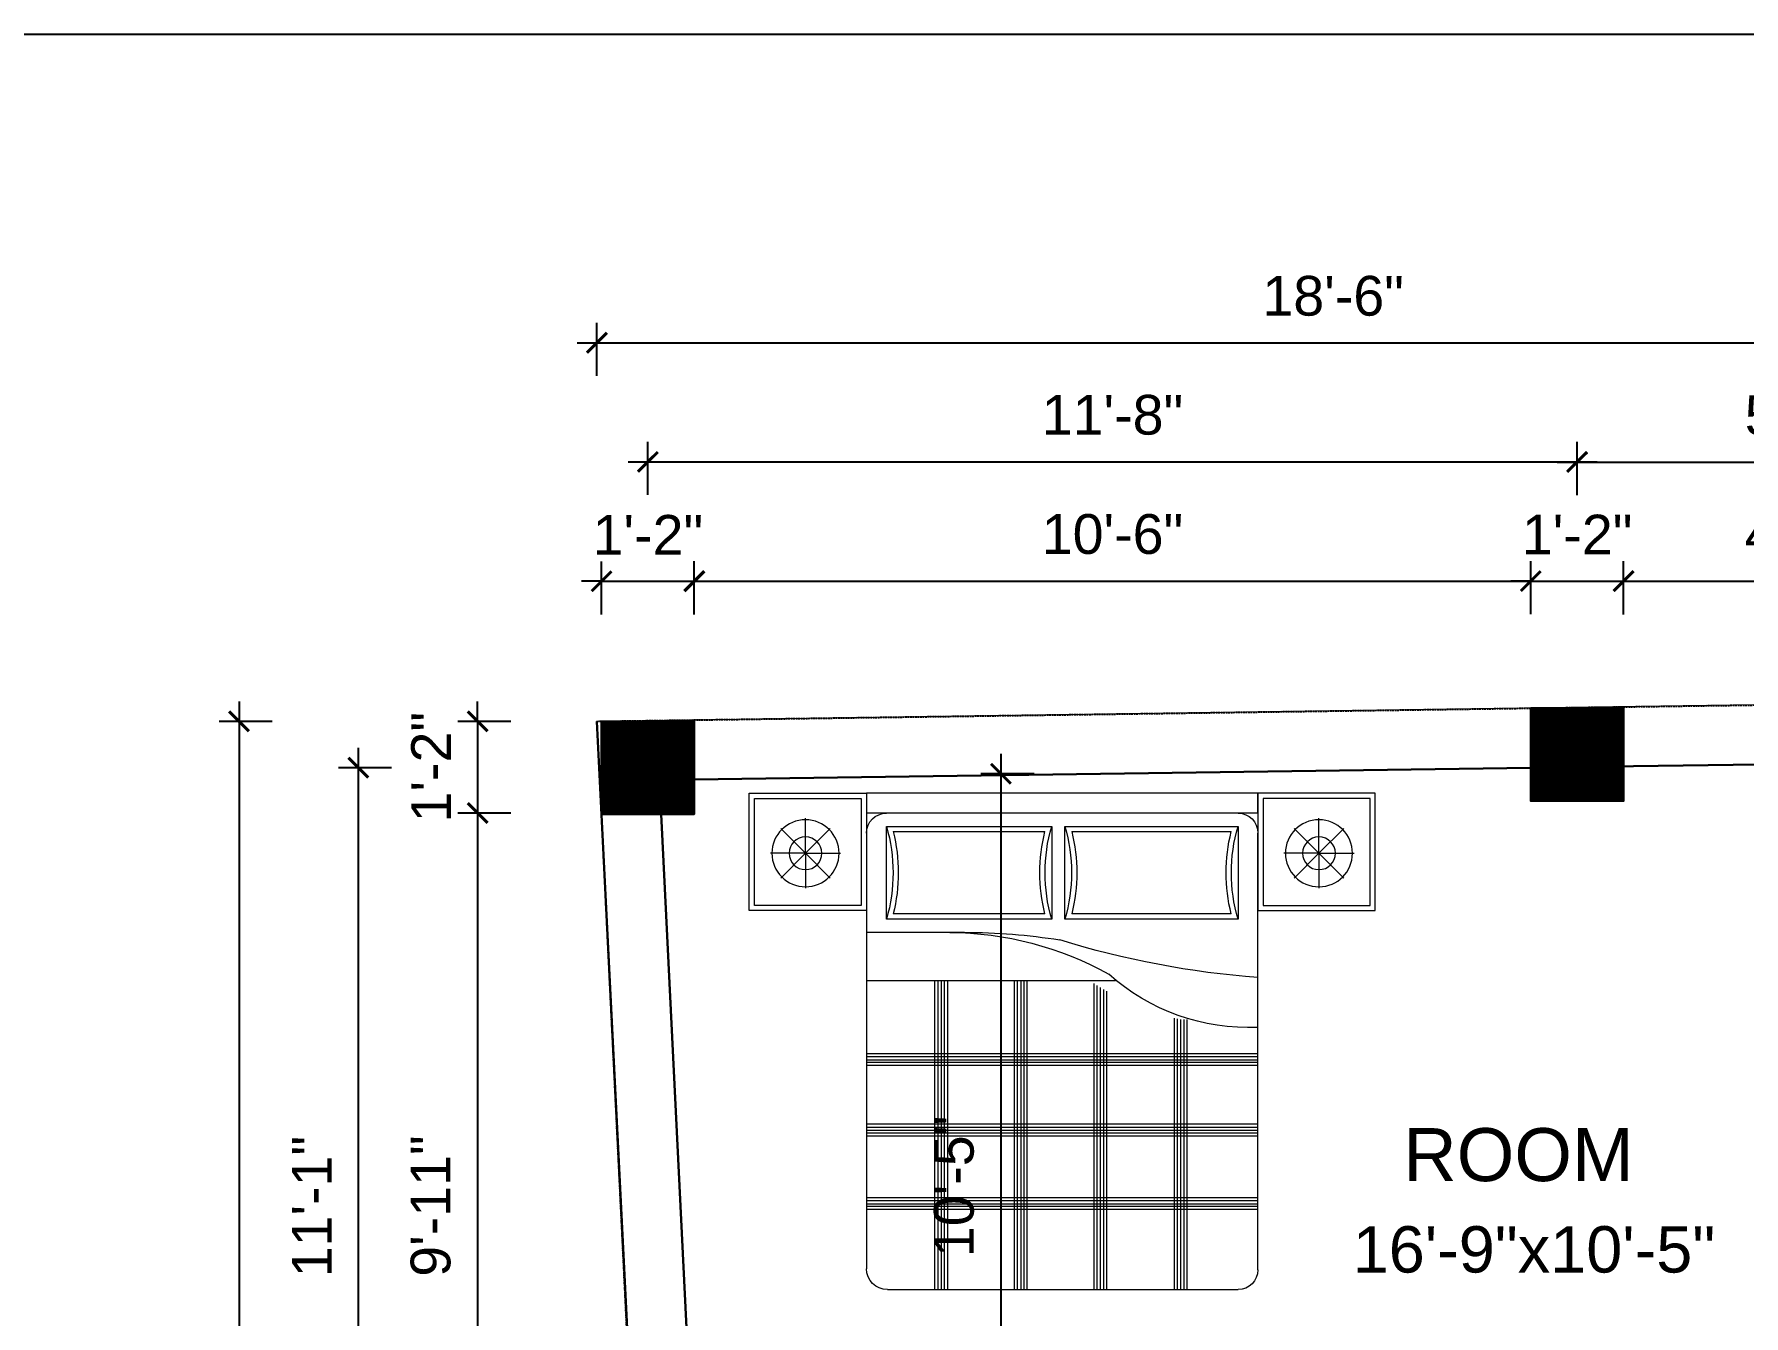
# Model space of a CAD drawing. Header units: inches. Extents: x -6683 to 26091, y -5972 to 4741.
# Drawn here: x 19710.4 to 19968.3, y -2812.1 to -2618.6 of the extents above; entities that cross this region are included whole.
import ezdxf

# ---------------------------------------------------------------- set-up
doc = ezdxf.new("R2010")
doc.units = ezdxf.units.IN
doc.header["$MEASUREMENT"] = 0
doc.linetypes.add('HIDDEN', pattern=[0.375, 0.25, -0.125])
for name, color, linetype, lineweight in [('A-FURN', 9, 'Continuous', 5), ('Dimension-0.13', 114, 'Continuous', 13), ('Door', 205, 'Continuous', 13), ('hatch-.09', 8, 'Continuous', 9), ('Label', 7, 'Continuous', 13), ('Text', 7, 'Continuous', 13), ('WALL', 12, 'Continuous', 30)]:
    doc.layers.add(name, color=color, linetype=linetype, lineweight=lineweight)
doc.layers.add('furniture', color=253, linetype='Continuous')
doc.styles.add('arial 1000', font='arial.ttf')
doc.styles.add('dim', font='arial.ttf', dxfattribs={"height": 7})
doc.styles.get("Standard").update_dxf_attribs({"font": 'arial.ttf'})
doc.dimstyles.new("1-8'", dxfattribs={"dimtxt": 6, "dimasz": 3, "dimexe": 3, "dimexo": 6, "dimgap": 4, "dimtad": 1, "dimdec": 0, "dimzin": 0, "dimdsep": 46, "dimlunit": 4, "dimtxsty": 'arial 1000', "dimblk": 'ARCHTICK', "dimcen": 8, "dimdle": 3, "dimclrt": 7, "dimazin": 0, "dimtfac": 1, "dimtdec": 0, "dimtix": 1, "dimtmove": 2, "dimatfit": 3, "dimfxl": 5, "dimfxlon": 1, "dimarcsym": 0})

# ---------------------------------------------------------------- blocks, each defined once
blk = doc.blocks.new('A$C3AED30AC')
at = {"layer": 'A-FURN', "color": 147, "linetype": 'ByBlock'}
for p, q in [((0, 1532.2), (0, 1982.2)), ((0, 1982.2), (450, 1982.2)), ((450, 1982.2), (1949.6, 1982.2)), ((450, 1982.2), (450, 1532.2)), ((450, 1906), (450, 1982.2)), ((1949.6, 1982.2), (1949.6, 1532.2)), ((2399.6, 1982.2), (1949.6, 1982.2)), ((2399.6, 1532.2), (2399.6, 1982.2)), ((450, 1906), (1949.6, 1906)), ((450, 155.2), (450, 1829.8)), ((1949.6, 1829.8), (1949.6, 159)), ((450, 1532.2), (0, 1532.2)), ((1949.6, 1532.2), (2399.6, 1532.2)), ((1869.6, 79), (526.2, 79))]:
    blk.add_line(p, q, dxfattribs=at)
at = {"layer": 'A-FURN', "color": 8}
for p, q in [((20, 1552.2), (20, 1962.2)), ((20, 1962.2), (430, 1962.2)), ((430, 1962.2), (430, 1552.2)), ((1969.6, 1962.2), (1969.6, 1552.2)), ((2379.6, 1962.2), (1969.6, 1962.2)), ((2379.6, 1552.2), (2379.6, 1962.2)), ((430, 1552.2), (20, 1552.2)), ((1969.6, 1552.2), (2379.6, 1552.2))]:
    blk.add_line(p, q, dxfattribs=at)
at = {"layer": 'A-FURN', "color": 5, "linetype": 'ByBlock'}
for p, q in [((216, 1752.2), (121, 1847.2)), ((216, 1752.2), (216, 1886.6)), ((216, 1752.2), (311.1, 1847.2)), ((526.2, 1855.2), (526.2, 1499.6)), ((1189.3, 1855.2), (526.2, 1855.2)), ((1189.3, 1499.6), (1189.3, 1855.2)), ((1873.4, 1855.2), (1240.1, 1855.2)), ((1240.1, 1855.2), (1240.1, 1499.6)), ((1873.4, 1499.6), (1873.4, 1855.2)), ((2183.6, 1752.2), (2088.5, 1847.2)), ((2183.6, 1752.2), (2183.6, 1886.6)), ((2183.6, 1752.2), (2278.6, 1847.2)), ((216, 1752.2), (81.7, 1752.2)), ((216, 1752.2), (121, 1657.2)), ((216, 1752.2), (216, 1752.2)), ((216, 1752.2), (216, 1752.2)), ((216, 1752.2), (216, 1752.2)), ((216, 1752.2), (350.4, 1752.2)), ((216, 1752.2), (216, 1617.8)), ((216, 1752.2), (311.1, 1657.2)), ((2183.6, 1752.2), (2049.2, 1752.2)), ((2183.6, 1752.2), (2088.5, 1657.2)), ((2183.6, 1752.2), (2317.9, 1752.2)), ((2183.6, 1752.2), (2183.6, 1752.2)), ((2183.6, 1752.2), (2183.6, 1752.2)), ((2183.6, 1752.2), (2183.6, 1752.2)), ((2183.6, 1752.2), (2278.6, 1657.2)), ((2183.6, 1752.2), (2183.6, 1617.8)), ((526.2, 1499.6), (1189.3, 1499.6)), ((1240.1, 1499.6), (1873.4, 1499.6)), ((1573.7, 1448.8), (1949.6, 1448.8)), ((996, 1263.6), (1949.6, 1263.6))]:
    blk.add_line(p, q, dxfattribs=at)
at = {"layer": 'A-FURN', "color": 9}
for p, q in [((1163.2, 1835.2), (552.3, 1835.2)), ((1847.3, 1835.2), (1266.2, 1835.2)), ((552.3, 1519.6), (1163.2, 1519.6)), ((1266.2, 1519.6), (1847.3, 1519.6))]:
    blk.add_line(p, q, dxfattribs=at)
at = {"layer": 'A-FURN', "color": 8, "linetype": 'Continuous'}
for p, q in [((1067, 1245.2), (1067, 79)), ((1079, 1252.8), (1079, 79)), ((1335, 1263.6), (1335, 79)), ((1347, 1263.6), (1347, 79)), ((1359, 1263.6), (1359, 79)), ((1372.1, 1263.6), (1372.1, 79)), ((1384.1, 1263.6), (1384.1, 79)), ((1639.9, 1263.6), (1639.9, 79)), ((1651.9, 1263.6), (1651.9, 79)), ((1663.9, 1263.6), (1663.9, 79)), ((1676.9, 1263.6), (1676.9, 79)), ((1688.9, 1263.6), (1688.9, 79)), ((1029.9, 1223.1), (1029.9, 79)), ((1041.9, 1230), (1041.9, 79)), ((1053.9, 1237.2), (1053.9, 79)), ((722, 1114.6), (722, 79)), ((734, 1114.6), (734, 79)), ((746, 1114.6), (746, 79)), ((759.1, 1117.1), (759.1, 79)), ((771.1, 1120.2), (771.1, 79)), ((450, 983.2), (1949.6, 983.2)), ((450, 971.2), (1949.6, 971.2)), ((450, 959.2), (1949.6, 959.2)), ((450, 949.8), (1949.6, 949.8)), ((450, 937.8), (1949.6, 937.8)), ((450, 713), (1949.6, 713)), ((450, 701), (1949.6, 701)), ((450, 689), (1949.6, 689)), ((450, 679.6), (1949.6, 679.6)), ((450, 667.6), (1949.6, 667.6)), ((450, 431.1), (1949.6, 431.1)), ((450, 419.1), (1949.6, 419.1)), ((450, 407.1), (1949.6, 407.1)), ((450, 397.7), (1949.6, 397.7)), ((450, 385.7), (1949.6, 385.7))]:
    blk.add_line(p, q, dxfattribs=at)
at = {"layer": 'A-FURN', "color": 5, "linetype": 'ByBlock'}
for centre, radius in [((216, 1752.2), 128.5), ((2183.6, 1752.2), 128.5), ((216, 1752.2), 62.8), ((2183.6, 1752.2), 62.8)]:
    blk.add_circle(centre, radius, dxfattribs=at)
at = {"layer": 'A-FURN', "color": 147, "linetype": 'ByBlock'}
for centre, radius, start, end in [((526.2, 1829.8), 76.2, 90, 180), ((1873.4, 1829.8), 76.2, 0, 90), ((526.2, 155.2), 76.2, 180, 270), ((1869.6, 159), 80, 270, 0)]:
    blk.add_arc(centre, radius, start, end, dxfattribs=at)
at = {"layer": 'A-FURN', "color": 5, "linetype": 'ByBlock'}
for centre, radius, start, end in [((-83.4, 1677.4), 635, 343.7398, 16.2602), ((1798.9, 1677.4), 635, 163.73979, 196.26021), ((630.5, 1677.4), 635, 343.7398, 16.2602), ((2483, 1677.4), 635, 163.73979, 196.26021), ((1638.5, 177.4), 1271.4, 90.35642, 119.03891), ((1572.9, -870.3), 2319.1, 89.98014, 99.03119), ((193.9, 4688.5), 3422.4, 274.28895, 287.24996), ((485.1, 1886.5), 802.9, 267.49694, 311.91323)]:
    blk.add_arc(centre, radius, start, end, dxfattribs=at)
at = {"layer": 'A-FURN', "color": 9}
for centre, start, end in [((-83.4, 1677.4), 346.05939, 13.94061), ((1798.9, 1677.4), 166.05939, 193.94061), ((630.5, 1677.4), 346.05939, 13.94061), ((2483, 1677.4), 166.05939, 193.94061)]:
    blk.add_arc(centre, 655, start, end, dxfattribs=at)
blk = doc.blocks.new('_ArchTick')
at = {"color": 0, "const_width": 0.15}
blk.add_lwpolyline([(-0.5, -0.5), (0.5, 0.5)], dxfattribs=at)
blk = doc.blocks.new('*D194')
at = {"layer": 'Defpoints', "color": 0, "transparency": 16777216}
for p in [(19809.95, -2701.21), (19795.95, -2722.35), (19809.95, -2722.35)]:
    blk.add_point(p, dxfattribs=at)
at = {"layer": 'Dimension-0.13', "color": 0, "lineweight": -2, "transparency": 16777216}
for p, q in [((19795.95, -2706.21), (19795.95, -2698.21)), ((19809.95, -2706.21), (19809.95, -2698.21)), ((19795.95, -2701.21), (19792.95, -2701.21)), ((19795.95, -2701.21), (19809.95, -2701.21)), ((19809.95, -2701.21), (19812.95, -2701.21))]:
    blk.add_line(p, q, dxfattribs=at)
at = {"layer": 'Dimension-0.13', "color": 0, "lineweight": -2, "transparency": 16777216, "xscale": 3, "yscale": 3, "zscale": 3}
blk.add_blockref('_ArchTick', (19795.95, -2701.21), dxfattribs=at)
at = {"layer": 'Dimension-0.13', "color": 0, "lineweight": -2, "transparency": 16777216, "xscale": 3, "yscale": 3, "zscale": 3, "rotation": 180}
blk.add_blockref('_ArchTick', (19809.95, -2701.21), dxfattribs=at)
at = {"layer": 'Dimension-0.13', "color": 7, "transparency": 16777216, "insert": (19802.95, -2694.2), "char_height": 6, "attachment_point": 5, "style": 'arial 1000'}
blk.add_mtext('1\'-2"', dxfattribs=at)
blk = doc.blocks.new('*D195')
at = {"layer": 'Defpoints', "color": 0, "transparency": 16777216}
for p in [(19943.14, -2683.18), (19943.14, -2720.36), (19802.95, -2722.35)]:
    blk.add_point(p, dxfattribs=at)
at = {"layer": 'Dimension-0.13', "color": 0, "lineweight": -2, "transparency": 16777216}
for p, q in [((19802.95, -2688.18), (19802.95, -2680.18)), ((19943.14, -2688.18), (19943.14, -2680.18)), ((19799.95, -2683.18), (19946.14, -2683.18))]:
    blk.add_line(p, q, dxfattribs=at)
at = {"layer": 'Dimension-0.13', "color": 0, "lineweight": -2, "transparency": 16777216, "xscale": 3, "yscale": 3, "zscale": 3, "rotation": 180}
blk.add_blockref('_ArchTick', (19802.95, -2683.18), dxfattribs=at)
at = {"layer": 'Dimension-0.13', "color": 0, "lineweight": -2, "transparency": 16777216, "xscale": 3, "yscale": 3, "zscale": 3}
blk.add_blockref('_ArchTick', (19943.14, -2683.18), dxfattribs=at)
at = {"layer": 'Dimension-0.13', "color": 7, "transparency": 16777216, "insert": (19873.04, -2676.11), "char_height": 6, "attachment_point": 5, "style": 'arial 1000'}
blk.add_mtext('11\'-8"', dxfattribs=at)
blk = doc.blocks.new('*D196')
at = {"layer": 'Defpoints', "color": 0, "transparency": 16777216}
for p in [(20017.4, -2665.21), (20017.4, -2719.21), (19795.26, -2722.35)]:
    blk.add_point(p, dxfattribs=at)
at = {"layer": 'Dimension-0.13', "color": 0, "lineweight": -2, "transparency": 16777216}
for p, q in [((19795.26, -2670.21), (19795.26, -2662.21)), ((20017.4, -2670.21), (20017.4, -2662.21)), ((19792.26, -2665.21), (20020.4, -2665.21))]:
    blk.add_line(p, q, dxfattribs=at)
at = {"layer": 'Dimension-0.13', "color": 0, "lineweight": -2, "transparency": 16777216, "xscale": 3, "yscale": 3, "zscale": 3, "rotation": 180}
blk.add_blockref('_ArchTick', (19795.26, -2665.21), dxfattribs=at)
at = {"layer": 'Dimension-0.13', "color": 0, "lineweight": -2, "transparency": 16777216, "xscale": 3, "yscale": 3, "zscale": 3}
blk.add_blockref('_ArchTick', (20017.4, -2665.21), dxfattribs=at)
at = {"layer": 'Dimension-0.13', "color": 7, "transparency": 16777216, "insert": (19906.33, -2658.15), "char_height": 6, "attachment_point": 5, "style": 'arial 1000'}
blk.add_mtext('18\'-6"', dxfattribs=at)
blk = doc.blocks.new('*D197')
at = {"layer": 'Defpoints', "color": 0, "transparency": 16777216}
for p in [(19795.26, -2722.35), (19777.26, -2736.19), (19795.95, -2736.19)]:
    blk.add_point(p, dxfattribs=at)
at = {"layer": 'Dimension-0.13', "color": 0, "lineweight": -2, "transparency": 16777216}
for p, q in [((19777.26, -2722.35), (19777.26, -2719.35)), ((19782.26, -2722.35), (19774.26, -2722.35)), ((19777.26, -2722.35), (19777.26, -2736.19)), ((19782.26, -2736.19), (19774.26, -2736.19)), ((19777.26, -2736.19), (19777.26, -2739.19))]:
    blk.add_line(p, q, dxfattribs=at)
at = {"layer": 'Dimension-0.13', "color": 0, "lineweight": -2, "transparency": 16777216, "xscale": 3, "yscale": 3, "zscale": 3}
for p, rotation in [((19777.26, -2722.35), 270), ((19777.26, -2736.19), 90)]:
    blk.add_blockref('_ArchTick', p, dxfattribs=dict(at, rotation=rotation))
at = {"layer": 'Dimension-0.13', "color": 7, "transparency": 16777216, "insert": (19770.24, -2729.27), "char_height": 6, "attachment_point": 5, "rotation": 90, "style": 'arial 1000'}
blk.add_mtext('1\'-2"', dxfattribs=at)
blk = doc.blocks.new('*D198')
at = {"layer": 'Defpoints', "color": 0, "transparency": 16777216}
for p in [(19795.95, -2729.35), (19759.26, -2861.86), (19802.18, -2861.86)]:
    blk.add_point(p, dxfattribs=at)
at = {"layer": 'Dimension-0.13', "color": 0, "lineweight": -2, "transparency": 16777216}
for p, q in [((19759.26, -2726.35), (19759.26, -2864.86)), ((19764.26, -2729.35), (19756.26, -2729.35)), ((19764.26, -2861.86), (19756.26, -2861.86))]:
    blk.add_line(p, q, dxfattribs=at)
at = {"layer": 'Dimension-0.13', "color": 0, "lineweight": -2, "transparency": 16777216, "xscale": 3, "yscale": 3, "zscale": 3}
for p, rotation in [((19759.26, -2729.35), 90), ((19759.26, -2861.86), 270)]:
    blk.add_blockref('_ArchTick', p, dxfattribs=dict(at, rotation=rotation))
at = {"layer": 'Dimension-0.13', "color": 7, "transparency": 16777216, "insert": (19752.24, -2795.6), "char_height": 6, "attachment_point": 5, "rotation": 90, "style": 'arial 1000'}
blk.add_mtext('11\'-1"', dxfattribs=at)
blk = doc.blocks.new('*D199')
at = {"layer": 'Defpoints', "color": 0, "transparency": 16777216}
for p in [(19795.95, -2722.35), (19741.26, -3127.86), (19815.23, -3127.86)]:
    blk.add_point(p, dxfattribs=at)
at = {"layer": 'Dimension-0.13', "color": 0, "lineweight": -2, "transparency": 16777216}
for p, q in [((19741.26, -2719.35), (19741.26, -3130.86)), ((19746.26, -2722.35), (19738.26, -2722.35)), ((19746.26, -3127.86), (19738.26, -3127.86))]:
    blk.add_line(p, q, dxfattribs=at)
at = {"layer": 'Dimension-0.13', "color": 0, "lineweight": -2, "transparency": 16777216, "xscale": 3, "yscale": 3, "zscale": 3}
for p, rotation in [((19741.26, -2722.35), 90), ((19741.26, -3127.86), 270)]:
    blk.add_blockref('_ArchTick', p, dxfattribs=dict(at, rotation=rotation))
at = {"layer": 'Dimension-0.13', "color": 7, "transparency": 16777216, "insert": (19734.19, -2925.1), "char_height": 6, "attachment_point": 5, "rotation": 90, "style": 'arial 1000'}
blk.add_mtext('33\'-10"', dxfattribs=at)
blk = doc.blocks.new('*D210')
at = {"layer": 'Defpoints', "color": 0, "transparency": 16777216}
for p in [(19936.14, -2701.18), (19936.14, -2720.36), (19809.95, -2722.35)]:
    blk.add_point(p, dxfattribs=at)
at = {"layer": 'Dimension-0.13', "color": 0, "lineweight": -2, "transparency": 16777216}
for p, q in [((19809.95, -2706.18), (19809.95, -2698.18)), ((19936.14, -2706.18), (19936.14, -2698.18)), ((19806.95, -2701.18), (19939.14, -2701.18))]:
    blk.add_line(p, q, dxfattribs=at)
at = {"layer": 'Dimension-0.13', "color": 0, "lineweight": -2, "transparency": 16777216, "xscale": 3, "yscale": 3, "zscale": 3, "rotation": 180}
blk.add_blockref('_ArchTick', (19809.95, -2701.18), dxfattribs=at)
at = {"layer": 'Dimension-0.13', "color": 0, "lineweight": -2, "transparency": 16777216, "xscale": 3, "yscale": 3, "zscale": 3}
blk.add_blockref('_ArchTick', (19936.14, -2701.18), dxfattribs=at)
at = {"layer": 'Dimension-0.13', "color": 7, "transparency": 16777216, "insert": (19873.04, -2694.11), "char_height": 6, "attachment_point": 5, "style": 'arial 1000'}
blk.add_mtext('10\'-6"', dxfattribs=at)
blk = doc.blocks.new('*D211')
at = {"layer": 'Defpoints', "color": 0, "transparency": 16777216}
for p in [(19950.14, -2701.18), (19936.14, -2720.36), (19950.14, -2720.36)]:
    blk.add_point(p, dxfattribs=at)
at = {"layer": 'Dimension-0.13', "color": 0, "lineweight": -2, "transparency": 16777216}
for p, q in [((19936.14, -2706.18), (19936.14, -2698.18)), ((19950.14, -2706.18), (19950.14, -2698.18)), ((19936.14, -2701.18), (19933.14, -2701.18)), ((19936.14, -2701.18), (19950.14, -2701.18)), ((19950.14, -2701.18), (19953.14, -2701.18))]:
    blk.add_line(p, q, dxfattribs=at)
at = {"layer": 'Dimension-0.13', "color": 0, "lineweight": -2, "transparency": 16777216, "xscale": 3, "yscale": 3, "zscale": 3}
blk.add_blockref('_ArchTick', (19936.14, -2701.18), dxfattribs=at)
at = {"layer": 'Dimension-0.13', "color": 0, "lineweight": -2, "transparency": 16777216, "xscale": 3, "yscale": 3, "zscale": 3, "rotation": 180}
blk.add_blockref('_ArchTick', (19950.14, -2701.18), dxfattribs=at)
at = {"layer": 'Dimension-0.13', "color": 7, "transparency": 16777216, "insert": (19943.14, -2694.16), "char_height": 6, "attachment_point": 5, "style": 'arial 1000'}
blk.add_mtext('1\'-2"', dxfattribs=at)
blk = doc.blocks.new('*D212')
at = {"layer": 'Defpoints', "color": 0, "transparency": 16777216}
for p in [(20003.4, -2701.21), (19950.14, -2720.36), (20003.4, -2719.21)]:
    blk.add_point(p, dxfattribs=at)
at = {"layer": 'Dimension-0.13', "color": 0, "lineweight": -2, "transparency": 16777216}
for p, q in [((19950.14, -2706.21), (19950.14, -2698.21)), ((20003.4, -2706.21), (20003.4, -2698.21)), ((19947.14, -2701.21), (20006.4, -2701.21))]:
    blk.add_line(p, q, dxfattribs=at)
at = {"layer": 'Dimension-0.13', "color": 0, "lineweight": -2, "transparency": 16777216, "xscale": 3, "yscale": 3, "zscale": 3, "rotation": 180}
blk.add_blockref('_ArchTick', (19950.14, -2701.21), dxfattribs=at)
at = {"layer": 'Dimension-0.13', "color": 0, "lineweight": -2, "transparency": 16777216, "xscale": 3, "yscale": 3, "zscale": 3}
blk.add_blockref('_ArchTick', (20003.4, -2701.21), dxfattribs=at)
at = {"layer": 'Dimension-0.13', "color": 7, "transparency": 16777216, "insert": (19976.77, -2694.16), "char_height": 6, "attachment_point": 5, "style": 'arial 1000'}
blk.add_mtext('4\'-5"', dxfattribs=at)
blk = doc.blocks.new('*D214')
at = {"layer": 'Defpoints', "color": 0, "transparency": 16777216}
for p in [(20010.4, -2683.21), (19943.14, -2720.36), (20010.4, -2719.21)]:
    blk.add_point(p, dxfattribs=at)
at = {"layer": 'Dimension-0.13', "color": 0, "lineweight": -2, "transparency": 16777216}
for p, q in [((19943.14, -2688.21), (19943.14, -2680.21)), ((20010.4, -2688.21), (20010.4, -2680.21)), ((19940.14, -2683.21), (20013.4, -2683.21))]:
    blk.add_line(p, q, dxfattribs=at)
at = {"layer": 'Dimension-0.13', "color": 0, "lineweight": -2, "transparency": 16777216, "xscale": 3, "yscale": 3, "zscale": 3, "rotation": 180}
blk.add_blockref('_ArchTick', (19943.14, -2683.21), dxfattribs=at)
at = {"layer": 'Dimension-0.13', "color": 0, "lineweight": -2, "transparency": 16777216, "xscale": 3, "yscale": 3, "zscale": 3}
blk.add_blockref('_ArchTick', (20010.4, -2683.21), dxfattribs=at)
at = {"layer": 'Dimension-0.13', "color": 7, "transparency": 16777216, "insert": (19976.77, -2676.16), "char_height": 6, "attachment_point": 5, "style": 'arial 1000'}
blk.add_mtext('5\'-7"', dxfattribs=at)
blk = doc.blocks.new('*D215')
at = {"layer": 'Defpoints', "color": 0, "transparency": 16777216}
for p in [(19795.95, -2736.19), (19777.26, -2854.86), (19802.18, -2854.86)]:
    blk.add_point(p, dxfattribs=at)
at = {"layer": 'Dimension-0.13', "color": 0, "lineweight": -2, "transparency": 16777216}
for p, q in [((19777.26, -2733.19), (19777.26, -2857.86)), ((19782.26, -2736.19), (19774.26, -2736.19)), ((19782.26, -2854.86), (19774.26, -2854.86))]:
    blk.add_line(p, q, dxfattribs=at)
at = {"layer": 'Dimension-0.13', "color": 0, "lineweight": -2, "transparency": 16777216, "xscale": 3, "yscale": 3, "zscale": 3}
for p, rotation in [((19777.26, -2736.19), 90), ((19777.26, -2854.86), 270)]:
    blk.add_blockref('_ArchTick', p, dxfattribs=dict(at, rotation=rotation))
at = {"layer": 'Dimension-0.13', "color": 7, "transparency": 16777216, "insert": (19770.19, -2795.52), "char_height": 6, "attachment_point": 5, "rotation": 90, "style": 'arial 1000'}
blk.add_mtext('9\'-11"', dxfattribs=at)
blk = doc.blocks.new('*D223')
at = {"layer": 'Defpoints', "color": 0, "transparency": 16777216}
for p in [(19873.04, -2730.25), (19856.2, -2854.86), (19873.04, -2854.86)]:
    blk.add_point(p, dxfattribs=at)
at = {"layer": 'Door', "color": 0, "lineweight": -2, "transparency": 16777216}
for p, q in [((19856.2, -2727.25), (19856.2, -2857.86)), ((19861.2, -2730.25), (19853.2, -2730.25)), ((19861.2, -2854.86), (19853.2, -2854.86))]:
    blk.add_line(p, q, dxfattribs=at)
at = {"layer": 'Door', "color": 0, "lineweight": -2, "transparency": 16777216, "xscale": 3, "yscale": 3, "zscale": 3}
for p, rotation in [((19856.2, -2730.25), 90), ((19856.2, -2854.86), 270)]:
    blk.add_blockref('_ArchTick', p, dxfattribs=dict(at, rotation=rotation))
at = {"layer": 'Door', "color": 7, "transparency": 16777216, "insert": (19849.14, -2792.55), "char_height": 6, "attachment_point": 5, "rotation": 90, "style": 'arial 1000'}
blk.add_mtext('10\'-5"', dxfattribs=at)

msp = doc.modelspace()

# ---------------------------------------------------------------- hatches: boundary and pattern name
at = {"layer": 'hatch-.09'}
h = msp.add_hatch(dxfattribs=at)
h.set_pattern_fill('ANSI31', color=256)
h.set_pattern_definition([(45, (4503.75029, -3010.49679), (-0.0883883476, 0.0883883476), [])])
h.paths.add_polyline_path([(19950.14, -2720.36), (19936.14, -2720.36), (19936.14, -2734.36), (19950.14, -2734.36)])
h = msp.add_hatch(dxfattribs=at)
h.set_pattern_fill('ANSI31', color=256)
h.set_pattern_definition([(45, (4363.55608, -3012.48822), (-0.0883883476, 0.0883883476), [])])
h.paths.add_polyline_path([(19809.95, -2722.35), (19795.95, -2722.35), (19795.95, -2736.35), (19809.95, -2736.35)])

# ---------------------------------------------------------------- linework, layer by layer
at = {"linetype": 'HIDDEN'}
msp.add_lwpolyline([(19795.26, -2722.35), (20017.4, -2719.21), (20184.46, -3127.86), (19815.23, -3127.86), (19795.26, -2722.35)], dxfattribs=at)
at = {"layer": 'Defpoints'}
msp.add_lwpolyline([(18996.92, -2618.62), (22208.29, -2618.62), (22208.29, -3336.45), (18996.92, -3336.45)], close=True, dxfattribs=at)
at = {"layer": 'hatch-.09'}
msp.add_line((20017.4, -2719.21), (19795.26, -2722.35), dxfattribs=at)
at = {"layer": 'WALL'}
for p, q in [((19808.34, -2984.86), (19795.26, -2722.35)), ((20003.4, -2728.41), (19947.89, -2729.19)), ((19936.14, -2729.36), (19809.95, -2731.14)), ((19810.74, -2853.86), (19804.96, -2736.35))]:
    msp.add_line(p, q, dxfattribs=at)
for points in [[(19936.14, -2720.36), (19950.14, -2720.36), (19950.14, -2734.36), (19936.14, -2734.36)], [(19795.95, -2722.35), (19809.95, -2722.35), (19809.95, -2736.35), (19795.95, -2736.35)]]:
    msp.add_lwpolyline(points, close=True, dxfattribs=at)

# ---------------------------------------------------------------- block references
at = {"layer": 'furniture', "xscale": -0.03937007859349251, "yscale": 0.03937007859349251, "zscale": 0.03937007859349251}
msp.add_blockref('A$C3AED30AC', (19912.69, -2811.25), dxfattribs=at)

# ---------------------------------------------------------------- texts
at = {"layer": 'Label', "color": 5, "linetype": 'ByBlock', "insert": (19934.28, -2783.76), "char_height": 8, "width": 88.4068, "attachment_point": 2, "style": 'dim'}
msp.add_mtext('ROOM', dxfattribs=at)
at = {"layer": 'Text', "insert": (19936.63, -2798.56), "char_height": 7, "width": 440.957, "attachment_point": 2}
msp.add_mtext('16\'-9"x10\'-5"', dxfattribs=at)

# ---------------------------------------------------------------- dimensions: what is measured, and where the dimension line sits
at = {"layer": 'Dimension-0.13'}
for base, p1, p2, picture, middle in [((20017.4, -2665.21), (19795.26, -2722.35), (20017.4, -2719.21), '*D196', (19906.33, -2658.15)), ((19943.14, -2683.18), (19802.95, -2722.35), (19943.14, -2720.36), '*D195', (19873.04, -2676.11)), ((20010.4, -2683.21), (19943.14, -2720.36), (20010.4, -2719.21), '*D214', (19976.77, -2676.16)), ((19809.95, -2701.21), (19795.95, -2722.35), (19809.95, -2722.35), '*D194', (19802.95, -2694.2)), ((19936.14, -2701.18), (19809.95, -2722.35), (19936.14, -2720.36), '*D210', (19873.04, -2694.11)), ((19950.14, -2701.18), (19936.14, -2720.36), (19950.14, -2720.36), '*D211', (19943.14, -2694.16)), ((20003.4, -2701.21), (19950.14, -2720.36), (20003.4, -2719.21), '*D212', (19976.77, -2694.16))]:
    dim = msp.add_linear_dim(base=base, p1=p1, p2=p2, dimstyle="1-8'", dxfattribs=at)
    dim.commit()
    dim.dimension.update_dxf_attribs({"geometry": picture, "text_midpoint": middle})
for base, p1, p2, picture, middle in [((19741.26, -3127.86), (19795.95, -2722.35), (19815.23, -3127.86), '*D199', (19734.19, -2925.1)), ((19777.26, -2736.19), (19795.26, -2722.35), (19795.95, -2736.19), '*D197', (19770.24, -2729.27)), ((19759.26, -2861.86), (19795.95, -2729.35), (19802.18, -2861.86), '*D198', (19752.24, -2795.6)), ((19777.26, -2854.86), (19795.95, -2736.19), (19802.18, -2854.86), '*D215', (19770.19, -2795.52))]:
    dim = msp.add_linear_dim(base=base, p1=p1, p2=p2, angle=90, dimstyle="1-8'", dxfattribs=at)
    dim.commit()
    dim.dimension.update_dxf_attribs({"geometry": picture, "text_midpoint": middle})
at = {"layer": 'Door'}
dim = msp.add_linear_dim(base=(19856.2, -2854.86), p1=(19873.04, -2730.25), p2=(19873.04, -2854.86), angle=90, dimstyle="1-8'", dxfattribs=at)
dim.commit()
dim.dimension.update_dxf_attribs({"geometry": '*D223', "text_midpoint": (19849.14, -2792.55)})

doc.saveas('drawing.dxf')
